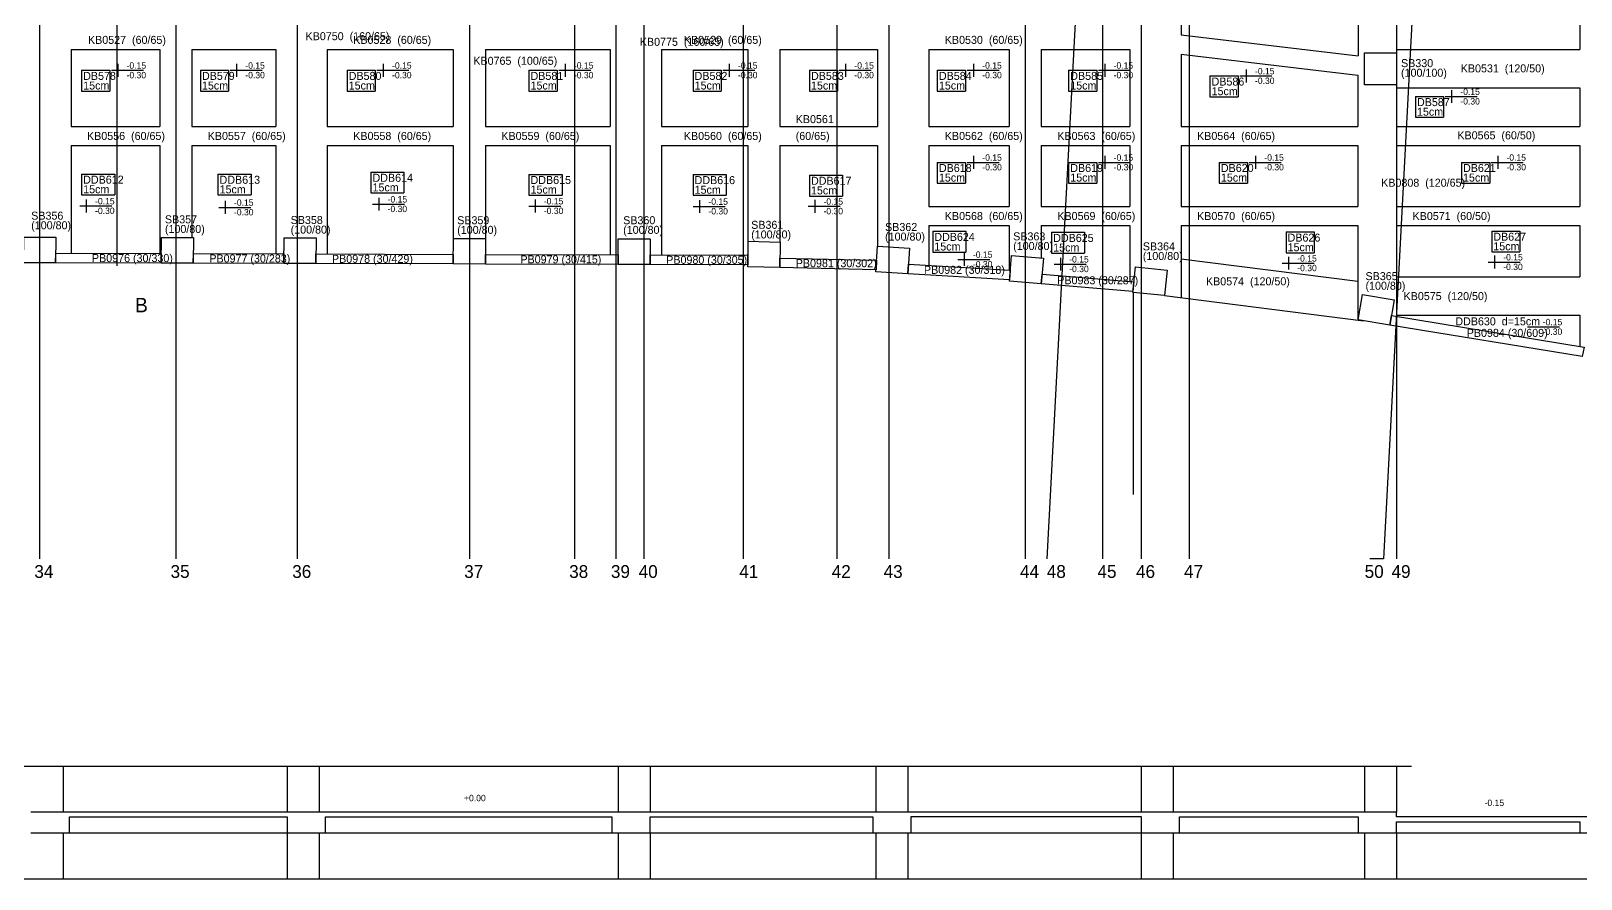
# Model space of a CAD drawing. Header units: millimetres. Extents: x -625658 to -607650, y -74589 to -67396.
# Drawn here: x -615422 to -610581, y -74463 to -71816 of the extents above; entities that cross this region are included whole.
import ezdxf

# ---------------------------------------------------------------- set-up
doc = ezdxf.new("R2010")
doc.units = ezdxf.units.MM
for name, color, linetype in [('KM Aks', 7, 'Continuous'), ('KM Döşeme Markası', 7, 'Continuous'), ('KM Dış Ölçü 100', 7, 'Continuous'), ('KM Kesik', 7, 'Continuous'), ('KM Kesit', 7, 'Continuous'), ('KM Kesit görünüş', 7, 'Continuous'), ('KM Kesit Simge', 7, 'Continuous'), ('KM Kiriş', 7, 'Continuous'), ('KM Kiriş Markası', 7, 'Continuous'), ('KM Kolon', 7, 'Continuous'), ('KM Kolon Markası', 7, 'Continuous'), ('KM Kot kesit', 7, 'Continuous'), ('KM Perde', 7, 'Continuous'), ('KM Perde Markası', 7, 'Continuous'), ('LGP-SLAB2', 7, 'Continuous'), ('REBAR_DET2', 7, 'Continuous'), ('REBAR_DET3', 7, 'Continuous'), ('VM Aks Markası', 7, 'Continuous')]:
    doc.layers.add(name, color=color, linetype=linetype)

msp = doc.modelspace()

# ---------------------------------------------------------------- linework, layer by layer
at = {"layer": 'KM Aks'}
for p, q in [((-615394.8, -67558.4), (-615394.8, -73463.3)), ((-614969.9, -67558.4), (-614969.9, -73463.3)), ((-614590.4, -67558.4), (-614590.4, -73463.3)), ((-614052.8, -67558.4), (-614052.8, -73463.3)), ((-613724.8, -67558.4), (-613724.8, -73463.3)), ((-613594.8, -67558.4), (-613594.8, -73463.3)), ((-613507.8, -67558.4), (-613507.8, -73463.3)), ((-613197.8, -67558.4), (-613197.8, -73463.3)), ((-612904.8, -67558.4), (-612904.8, -73463.3)), ((-612742.8, -67558.4), (-612742.8, -73463.3)), ((-612316.3, -67558.4), (-612316.3, -73463.3)), ((-611937.5, -67558.4), (-612248.9, -73463.3)), ((-612074.8, -67558.4), (-612074.8, -73463.3)), ((-611954.8, -67558.4), (-611954.8, -73463.3)), ((-611804.5, -67558.4), (-611804.5, -73463.3)), ((-610886, -67558.4), (-611197.5, -73463.3)), ((-611156.8, -67558.4), (-611156.8, -73463.3)), ((-611197.5, -73463.3), (-611240.3, -73463.3))]:
    msp.add_line(p, q, dxfattribs=at)
at = {"layer": 'KM Dış Ölçü 100'}
msp.add_line((-611979.5, -72631.9), (-611979.5, -73263.3), dxfattribs=at)
at = {"layer": 'KM Kesik'}
for p, q in [((-624130, -74110.7), (-611109.7, -74110.7)), ((-625405.1, -74463.4), (-608981.2, -74463.4))]:
    msp.add_line(p, q, dxfattribs=at)
at = {"layer": 'KM Kesit'}
for points in [[(-610464.8, -74269.6), (-610584.8, -74269.6), (-611156.8, -74269.6), (-611156.8, -74254.6), (-611276.8, -74254.6), (-611834.8, -74254.6), (-611954.8, -74254.6), (-612672.8, -74254.6), (-612792.8, -74254.6), (-613487.8, -74254.6), (-613607.8, -74254.6), (-614501.9, -74254.6), (-614621.9, -74254.6), (-615301.9, -74254.6), (-615421.9, -74254.6)], [(-615421.9, -74319.6), (-615301.9, -74319.6), (-615301.9, -74269.6), (-614621.9, -74269.6), (-614621.9, -74319.6), (-614501.9, -74319.6), (-614501.9, -74269.6), (-613607.8, -74269.6), (-613607.8, -74319.6), (-613487.8, -74319.6), (-613487.8, -74269.6), (-612792.8, -74269.6), (-612792.8, -74319.6), (-612672.8, -74319.6), (-612672.8, -74268.6), (-611954.8, -74268.6), (-611954.8, -74319.6), (-611834.8, -74319.6), (-611834.8, -74269.6), (-611276.8, -74269.6), (-611276.8, -74319.6), (-611156.8, -74319.6), (-611156.8, -74284.6), (-610584.8, -74284.6), (-610584.8, -74319.6), (-610464.8, -74319.6)]]:
    msp.add_lwpolyline(points, dxfattribs=at)
at = {"layer": 'KM Kesit görünüş'}
for p, q in [((-615321.9, -74110.7), (-615321.9, -74254.6)), ((-614621.9, -74110.7), (-614621.9, -74254.6)), ((-614521.9, -74110.7), (-614521.9, -74254.6)), ((-613587.8, -74110.7), (-613587.8, -74254.6)), ((-613487.8, -74110.7), (-613487.8, -74254.6)), ((-612782.8, -74110.7), (-612782.8, -74254.6)), ((-612682.8, -74110.7), (-612682.8, -74254.6)), ((-611954.8, -74110.7), (-611954.8, -74254.6)), ((-611854.8, -74110.7), (-611854.8, -74254.6)), ((-611256.8, -74110.7), (-611256.8, -74254.6)), ((-611156.8, -74110.7), (-611156.8, -74254.6)), ((-615321.9, -74319.6), (-615321.9, -74463.4)), ((-615301.9, -74319.6), (-614621.9, -74319.6)), ((-614621.9, -74319.6), (-614621.9, -74463.4)), ((-614521.9, -74319.6), (-614521.9, -74463.4)), ((-614501.9, -74319.6), (-613607.8, -74319.6)), ((-613587.8, -74319.6), (-613587.8, -74463.4)), ((-613487.8, -74319.6), (-612792.8, -74319.6)), ((-613487.8, -74319.6), (-613487.8, -74463.4)), ((-612782.8, -74319.6), (-612782.8, -74463.4)), ((-612682.8, -74319.6), (-612682.8, -74463.4)), ((-612672.8, -74319.6), (-611954.8, -74319.6)), ((-611954.8, -74319.6), (-611954.8, -74463.4)), ((-611854.8, -74319.6), (-611854.8, -74463.4)), ((-611834.8, -74319.6), (-611276.8, -74319.6)), ((-611256.8, -74319.6), (-611256.8, -74463.4)), ((-611156.8, -74319.6), (-610584.8, -74319.6)), ((-611156.8, -74319.6), (-611156.8, -74463.4))]:
    msp.add_line(p, q, dxfattribs=at)
at = {"layer": 'KM Kesit Simge'}
msp.add_line((-615153, -72548.7), (-615153, -67558.4), dxfattribs=at)
at = {"layer": 'KM Kiriş'}
for p, q in [((-611829.8, -71543.3), (-611829.8, -71827.9)), ((-611276.8, -71543.3), (-611276.8, -71893.6)), ((-611156.8, -71543.3), (-611156.8, -71883.3)), ((-610584.8, -71543.3), (-610584.8, -71873.3)), ((-611829.8, -71827.9), (-611276.8, -71893.6)), ((-615296.9, -71873.3), (-615019.9, -71873.3)), ((-615296.9, -71873.3), (-615296.9, -72113.3)), ((-615019.9, -71873.3), (-615019.9, -72113.3)), ((-614919.9, -71873.3), (-614656.9, -71873.3)), ((-614919.9, -71873.3), (-614919.9, -72113.3)), ((-614656.9, -71873.3), (-614656.9, -72113.3)), ((-614496.9, -71873.3), (-614102.8, -71873.3)), ((-614496.9, -71873.3), (-614496.9, -72113.3)), ((-614102.8, -71873.3), (-614102.8, -72113.3)), ((-614002.8, -71873.3), (-613612.8, -71873.3)), ((-614002.8, -71873.3), (-614002.8, -72113.3)), ((-613612.8, -71873.3), (-613612.8, -72113.3)), ((-613452.8, -71873.3), (-613183.4, -71873.3)), ((-613452.8, -71873.3), (-613452.8, -72113.3)), ((-613183.4, -71873.3), (-613183.4, -72113.3)), ((-613083.4, -71873.3), (-612777.8, -71873.3)), ((-613083.4, -71873.3), (-613083.4, -72113.3)), ((-612777.8, -71873.3), (-612777.8, -72113.3)), ((-612617.8, -71873.3), (-612366.3, -71873.3)), ((-612617.8, -71873.3), (-612617.8, -72113.3)), ((-612366.3, -71873.3), (-612366.3, -72113.3)), ((-612266.3, -71873.3), (-611989.8, -71873.3)), ((-612266.3, -71873.3), (-612266.3, -72113.3)), ((-611989.8, -71873.3), (-611989.8, -72113.3)), ((-611829.8, -71888.3), (-611277.4, -71954)), ((-611829.8, -71888.3), (-611829.8, -72113.3)), ((-611156.8, -71873.3), (-610584.8, -71873.3)), ((-611277.4, -71954), (-611277.4, -72113.3)), ((-611157.4, -71983.3), (-611157.4, -72173.3)), ((-611157.4, -71993.3), (-610584.8, -71993.3)), ((-610584.8, -71993.3), (-610584.8, -72113.3)), ((-615296.9, -72113.3), (-615019.9, -72113.3)), ((-614919.9, -72113.3), (-614656.9, -72113.3)), ((-614496.9, -72113.3), (-614102.8, -72113.3)), ((-614002.8, -72113.3), (-613612.8, -72113.3)), ((-613452.8, -72113.3), (-613183.4, -72113.3)), ((-613083.4, -72113.3), (-612777.8, -72113.3)), ((-612617.8, -72113.3), (-612366.3, -72113.3)), ((-612266.3, -72113.3), (-611989.8, -72113.3)), ((-611829.8, -72113.3), (-611277.4, -72113.3)), ((-611157.4, -72113.3), (-610584.8, -72113.3)), ((-611157.4, -72113.3), (-611157.4, -72423.3)), ((-615296.9, -72173.3), (-615019.9, -72173.3)), ((-615296.9, -72173.3), (-615296.9, -72509.6)), ((-615019.9, -72173.3), (-615019.9, -72510.4)), ((-614919.9, -72173.3), (-614656.9, -72173.3)), ((-614919.9, -72173.3), (-614919.9, -72460.8)), ((-614656.9, -72173.3), (-614656.9, -72511.5)), ((-614496.9, -72173.3), (-614102.8, -72173.3)), ((-614496.9, -72173.3), (-614496.9, -72511.9)), ((-614102.8, -72173.3), (-614102.8, -72463.2)), ((-614002.8, -72173.3), (-613612.8, -72173.3)), ((-614002.8, -72173.3), (-614002.8, -72463.5)), ((-613612.8, -72173.3), (-613612.8, -72514.6)), ((-613452.8, -72173.3), (-613183.4, -72173.3)), ((-613452.8, -72173.3), (-613452.8, -72515.1)), ((-613183.4, -72173.3), (-613183.4, -72515.9)), ((-613083.4, -72173.3), (-612777.8, -72173.3)), ((-613083.4, -72173.3), (-613083.4, -72474.6)), ((-612777.8, -72173.3), (-612777.8, -72423.3)), ((-612617.8, -72173.3), (-612366.3, -72173.3)), ((-612617.8, -72173.3), (-612617.8, -72363.3)), ((-612366.3, -72173.3), (-612366.3, -72363.3)), ((-612266.3, -72173.3), (-611989.8, -72173.3)), ((-612266.3, -72173.3), (-612266.3, -72363.3)), ((-611989.8, -72173.3), (-611989.8, -72363.3)), ((-611829.8, -72173.3), (-611277.4, -72173.3)), ((-611829.8, -72173.3), (-611829.8, -72363.3)), ((-611277.4, -72173.3), (-611277.4, -72363.3)), ((-611157.4, -72173.3), (-610584.8, -72173.3)), ((-610584.8, -72173.3), (-610584.8, -72363.3)), ((-612777.8, -72363.3), (-612777.8, -72487.6)), ((-612617.8, -72363.3), (-612366.3, -72363.3)), ((-612266.3, -72363.3), (-611989.8, -72363.3)), ((-611829.8, -72363.3), (-611277.4, -72363.3)), ((-611157.4, -72363.3), (-610584.8, -72363.3)), ((-611157.4, -72363.3), (-611157.4, -72703.3)), ((-612617.8, -72423.3), (-612366.3, -72423.3)), ((-612617.8, -72423.3), (-612617.8, -72547.3)), ((-612366.3, -72423.3), (-612366.3, -72562.7)), ((-612266.3, -72423.3), (-611989.8, -72423.3)), ((-612266.3, -72423.3), (-612266.3, -72524.5)), ((-611989.8, -72423.3), (-611989.8, -72597.8)), ((-611829.8, -72423.3), (-611277.4, -72423.3)), ((-611829.8, -72423.3), (-611829.8, -72647.7)), ((-611277.4, -72423.3), (-611277.4, -72718.2)), ((-611157.4, -72423.3), (-610584.8, -72423.3)), ((-610584.8, -72423.3), (-610584.8, -72583.3)), ((-611829.8, -72526.7), (-611277.4, -72597.2)), ((-611277.4, -72597.2), (-611277.4, -72716.4)), ((-611157.4, -72583.3), (-610584.8, -72583.3)), ((-611157.4, -72583.3), (-611157.4, -72706.9)), ((-611881.2, -72641.1), (-611259.9, -72720.4)), ((-611172.8, -72703.3), (-611172.8, -72703.3)), ((-611157.4, -72703.3), (-611157.4, -72703.3)), ((-611157.4, -72703.3), (-610584.8, -72703.3)), ((-610584.8, -72703.3), (-610584.8, -72800.1))]:
    msp.add_line(p, q, dxfattribs=at)
at = {"layer": 'KM Kolon'}
for points in [[(-611256.8, -71883.3), (-611156.8, -71883.3), (-611156.8, -71983.3), (-611256.8, -71983.3)], [(-615444.6, -72459.1), (-615344.6, -72459.4), (-615344.9, -72539.4), (-615444.9, -72539.1)], [(-615014.6, -72460.4), (-614914.6, -72460.7), (-614914.9, -72540.7), (-615014.9, -72540.4)], [(-614631.6, -72461.5), (-614531.6, -72461.8), (-614531.9, -72541.8), (-614631.9, -72541.5)], [(-614102.6, -72463.1), (-614002.6, -72463.4), (-614002.8, -72543.4), (-614102.8, -72543.1)], [(-613587.6, -72464.7), (-613487.6, -72465), (-613487.8, -72545), (-613587.8, -72544.7)], [(-613181.5, -72472.3), (-613081.5, -72474.6), (-613083.4, -72554.5), (-613183.3, -72552.3)], [(-612777.9, -72487.5), (-612678.1, -72493.5), (-612682.9, -72573.4), (-612782.8, -72567.3)], [(-612359.5, -72516.6), (-612259.8, -72524.9), (-612266.5, -72604.7), (-612366.1, -72596.3)], [(-611972.7, -72552.3), (-611873.3, -72562.4), (-611881.3, -72641.9), (-611980.8, -72631.9)], [(-611263.5, -72638.7), (-611164.8, -72655), (-611177.9, -72733.9), (-611276.5, -72717.6)]]:
    msp.add_lwpolyline(points, close=True, dxfattribs=at)
at = {"layer": 'KM Perde'}
for points in [[(-615344.8, -72509.4), (-615014.8, -72510.4), (-615014.9, -72540.4), (-615344.9, -72539.4)], [(-614914.8, -72510.7), (-614631.8, -72511.5), (-614631.9, -72541.5), (-614914.9, -72540.7)], [(-614531.8, -72511.8), (-614102.8, -72513.1), (-614102.8, -72543.1), (-614531.9, -72541.8)], [(-614002.8, -72513.4), (-613587.8, -72514.7), (-613587.8, -72544.7), (-614002.8, -72543.4)], [(-613487.8, -72515), (-613182.5, -72515.9), (-613183.2, -72545.9), (-613487.8, -72545)], [(-613082.7, -72524.6), (-612780.6, -72531.4), (-612782.4, -72561.4), (-613083.4, -72554.5)], [(-612681.1, -72543.5), (-612363.3, -72562.8), (-612365.9, -72592.7), (-612682.9, -72573.4)], [(-612264, -72574.8), (-611977.4, -72598.8), (-611980.5, -72628.7), (-612266.5, -72604.7)], [(-611173, -72704.3), (-610571.2, -72802.4), (-610576.7, -72831.9), (-611177.9, -72733.9)]]:
    msp.add_lwpolyline(points, close=True, dxfattribs=at)
at = {"layer": 'LGP-SLAB2'}
for p, q in [((-615263.9, -71938.3), (-615175.8, -71938.3)), ((-615263.9, -71938.3), (-615263.9, -72003.3)), ((-615175.8, -71938.3), (-615175.8, -72003.3)), ((-614892.9, -71938.3), (-614804.9, -71938.3)), ((-614892.9, -71938.3), (-614892.9, -72003.3)), ((-614804.9, -71938.3), (-614804.9, -72003.3)), ((-614434.6, -71938.3), (-614346.6, -71938.3)), ((-614434.6, -71938.3), (-614434.6, -72003.3)), ((-614346.6, -71938.3), (-614346.6, -72003.3)), ((-613866.6, -71938.3), (-613778.6, -71938.3)), ((-613866.6, -71938.3), (-613866.6, -72003.3)), ((-613778.6, -71938.3), (-613778.6, -72003.3)), ((-613354.2, -71938.3), (-613266.2, -71938.3)), ((-613354.2, -71938.3), (-613354.2, -72003.3)), ((-613266.2, -71938.3), (-613266.2, -72003.3)), ((-612990.7, -71938.3), (-612902.7, -71938.3)), ((-612990.7, -71938.3), (-612990.7, -72003.3)), ((-612902.7, -71938.3), (-612902.7, -72003.3)), ((-612591.2, -71938.3), (-612503.2, -71938.3)), ((-612591.2, -71938.3), (-612591.2, -72003.3)), ((-612503.2, -71938.3), (-612503.2, -72003.3)), ((-612181, -71938.3), (-612093, -71938.3)), ((-612181, -71938.3), (-612181, -72003.3)), ((-612093, -71938.3), (-612093, -72003.3)), ((-611739.6, -71956), (-611651.4, -71956)), ((-611739.6, -71956), (-611739.6, -72021)), ((-611651.4, -71956), (-611651.4, -72021)), ((-615263.9, -72003.3), (-615175.8, -72003.3)), ((-614892.9, -72003.3), (-614804.9, -72003.3)), ((-614434.6, -72003.3), (-614346.6, -72003.3)), ((-613866.6, -72003.3), (-613778.6, -72003.3)), ((-613354.2, -72003.3), (-613266.2, -72003.3)), ((-612990.7, -72003.3), (-612902.7, -72003.3)), ((-612591.2, -72003.3), (-612503.2, -72003.3)), ((-612181, -72003.3), (-612093, -72003.3)), ((-611739.6, -72021), (-611651.4, -72021)), ((-611098, -72020.1), (-611010, -72020.1)), ((-611098, -72020.1), (-611098, -72085.1)), ((-611010, -72020.1), (-611010, -72085.1)), ((-611098, -72085.1), (-611010, -72085.1)), ((-612591.2, -72225.8), (-612503, -72225.8)), ((-612591.2, -72225.8), (-612591.2, -72290.8)), ((-612503, -72225.8), (-612503, -72290.8)), ((-612181, -72225.8), (-612092.8, -72225.8)), ((-612181, -72225.8), (-612181, -72290.8)), ((-612092.8, -72225.8), (-612092.8, -72290.8)), ((-611710.5, -72225.8), (-611622.2, -72225.8)), ((-611710.5, -72225.8), (-611710.5, -72290.8)), ((-611622.2, -72225.8), (-611622.2, -72290.8)), ((-610954.2, -72225.8), (-610866, -72225.8)), ((-610954.2, -72225.8), (-610954.2, -72290.8)), ((-610866, -72225.8), (-610866, -72290.8)), ((-615263.9, -72262.3), (-615160.5, -72262.3)), ((-615263.9, -72262.3), (-615263.9, -72327.3)), ((-615160.5, -72262.3), (-615160.5, -72327.3)), ((-614837.9, -72262.6), (-614734.5, -72262.6)), ((-614837.9, -72262.6), (-614837.9, -72327.6)), ((-614734.5, -72262.6), (-614734.5, -72327.6)), ((-614360.2, -72256.4), (-614256.9, -72256.4)), ((-614360.2, -72256.4), (-614360.2, -72321.4)), ((-614256.9, -72256.4), (-614256.9, -72321.4)), ((-613866.6, -72263.3), (-613763.3, -72263.3)), ((-613866.6, -72263.3), (-613866.6, -72328.3)), ((-613763.3, -72263.3), (-613763.3, -72328.3)), ((-613354.2, -72263.7), (-613250.8, -72263.7)), ((-613354.2, -72263.7), (-613354.2, -72328.7)), ((-613250.8, -72263.7), (-613250.8, -72328.7)), ((-612990.7, -72265.8), (-612887.4, -72265.8)), ((-612990.7, -72265.8), (-612990.7, -72330.8)), ((-612887.4, -72265.8), (-612887.4, -72330.8)), ((-614360.2, -72321.4), (-614256.9, -72321.4)), ((-612591.2, -72290.8), (-612503, -72290.8)), ((-612181, -72290.8), (-612092.8, -72290.8)), ((-611710.5, -72290.8), (-611622.2, -72290.8)), ((-610954.2, -72290.8), (-610866, -72290.8)), ((-615263.9, -72327.3), (-615160.5, -72327.3)), ((-614837.9, -72327.6), (-614734.5, -72327.6)), ((-613866.6, -72328.3), (-613763.3, -72328.3)), ((-613354.2, -72328.7), (-613250.8, -72328.7)), ((-612990.7, -72330.8), (-612887.4, -72330.8)), ((-612605.5, -72441), (-612502.1, -72441)), ((-612605.5, -72441), (-612605.5, -72506)), ((-612502.1, -72441), (-612502.1, -72506)), ((-612234.3, -72444.2), (-612131, -72444.2)), ((-612234.3, -72444.2), (-612234.3, -72509.2)), ((-612131, -72444.2), (-612131, -72509.2)), ((-611502.1, -72443.2), (-611413.8, -72443.2)), ((-611502.1, -72443.2), (-611502.1, -72508.2)), ((-611413.8, -72443.2), (-611413.8, -72508.2)), ((-610859.6, -72440.3), (-610771.3, -72440.3)), ((-610859.6, -72440.3), (-610859.6, -72505.3)), ((-610771.3, -72440.3), (-610771.3, -72505.3)), ((-612605.5, -72506), (-612502.1, -72506)), ((-612234.3, -72509.2), (-612131, -72509.2)), ((-611502.1, -72508.2), (-611413.8, -72508.2)), ((-610859.6, -72505.3), (-610771.3, -72505.3))]:
    msp.add_line(p, q, dxfattribs=at)
at = {"layer": 'REBAR_DET2'}
for p, q in [((-615170.8, -71938.3), (-615070.8, -71938.3)), ((-615150.8, -71918.3), (-615150.8, -71958.3)), ((-614799.9, -71938.3), (-614699.9, -71938.3)), ((-614779.9, -71918.3), (-614779.9, -71958.3)), ((-614341.6, -71938.3), (-614241.6, -71938.3)), ((-614321.6, -71918.3), (-614321.6, -71958.3)), ((-613773.6, -71938.3), (-613673.6, -71938.3)), ((-613753.6, -71918.3), (-613753.6, -71958.3)), ((-613261.2, -71938.3), (-613161.2, -71938.3)), ((-613241.2, -71918.3), (-613241.2, -71958.3)), ((-612897.7, -71938.3), (-612797.7, -71938.3)), ((-612877.7, -71918.3), (-612877.7, -71958.3)), ((-612498.2, -71938.3), (-612398.2, -71938.3)), ((-612478.2, -71918.3), (-612478.2, -71958.3)), ((-612088, -71938.3), (-611988, -71938.3)), ((-612068, -71918.3), (-612068, -71958.3)), ((-611626.4, -71936), (-611626.4, -71976)), ((-611646.4, -71956), (-611546.4, -71956)), ((-611005, -72020.1), (-610905, -72020.1)), ((-610985, -72000.1), (-610985, -72040.1)), ((-612498, -72225.8), (-612398, -72225.8)), ((-612478, -72205.8), (-612478, -72245.8)), ((-612087.8, -72225.8), (-611987.8, -72225.8)), ((-612067.8, -72205.8), (-612067.8, -72245.8)), ((-611617.2, -72225.8), (-611517.2, -72225.8)), ((-611597.2, -72205.8), (-611597.2, -72245.8)), ((-610861, -72225.8), (-610761, -72225.8)), ((-610841, -72205.8), (-610841, -72245.8)), ((-615269.1, -72361.9), (-615169.1, -72361.9)), ((-615249.1, -72341.9), (-615249.1, -72381.9)), ((-614835.3, -72366.3), (-614735.3, -72366.3)), ((-614815.3, -72346.3), (-614815.3, -72386.3)), ((-614355.5, -72356.1), (-614255.5, -72356.1)), ((-614335.5, -72336.1), (-614335.5, -72376.1)), ((-613867.5, -72362.1), (-613767.5, -72362.1)), ((-613847.5, -72342.1), (-613847.5, -72382.1)), ((-613353.5, -72363.4), (-613253.5, -72363.4)), ((-613333.5, -72343.4), (-613333.5, -72383.4)), ((-612994.1, -72362.9), (-612894.1, -72362.9)), ((-612974.1, -72342.9), (-612974.1, -72382.9)), ((-612507.4, -72508.8), (-612507.4, -72548.8)), ((-610851.1, -72517.1), (-610851.1, -72557.1)), ((-612527.4, -72528.8), (-612427.4, -72528.8)), ((-612226.7, -72543.5), (-612126.7, -72543.5)), ((-612206.7, -72523.5), (-612206.7, -72563.5)), ((-611514.4, -72540.6), (-611414.4, -72540.6)), ((-611494.4, -72520.6), (-611494.4, -72560.6)), ((-610871.1, -72537.1), (-610771.1, -72537.1)), ((-610747.6, -72739.4), (-610647.6, -72739.4))]:
    msp.add_line(p, q, dxfattribs=at)

# ---------------------------------------------------------------- texts
at = {"layer": 'KM Döşeme Markası'}
for s, p in [('15cm', (-615258.9, -71998.3)), ('DB578', (-615258.9, -71968.3)), ('15cm', (-614887.9, -71998.3)), ('DB579', (-614887.9, -71968.3)), ('15cm', (-614429.6, -71998.3)), ('DB580', (-614429.6, -71968.3)), ('15cm', (-613861.6, -71998.3)), ('DB581', (-613861.6, -71968.3)), ('15cm', (-613349.2, -71998.3)), ('DB582', (-613349.2, -71968.3)), ('15cm', (-612985.7, -71998.3)), ('DB583', (-612985.7, -71968.3)), ('15cm', (-612586.2, -71998.3)), ('DB584', (-612586.2, -71968.3)), ('15cm', (-612175.9, -71998.3)), ('DB585', (-612175.9, -71968.3)), ('DB586', (-611734.6, -71986)), ('15cm', (-611734.6, -72016)), ('DB587', (-611093, -72050.1)), ('15cm', (-611093, -72080.1)), ('DDB612', (-615258.9, -72292.3)), ('DDB613', (-614832.9, -72292.6)), ('DDB614', (-614355.2, -72286.4)), ('DDB615', (-613861.6, -72293.3)), ('DDB616', (-613349.2, -72293.7)), ('DDB617', (-612985.7, -72295.8)), ('15cm', (-612586.2, -72285.8)), ('DB618', (-612586.2, -72255.8)), ('15cm', (-612175.9, -72285.8)), ('DB619', (-612175.9, -72255.8)), ('15cm', (-611705.5, -72285.8)), ('DB620', (-611705.5, -72255.8)), ('15cm', (-610949.2, -72285.8)), ('DB621', (-610949.2, -72255.8)), ('15cm', (-615258.9, -72322.3)), ('15cm', (-614832.9, -72322.6)), ('15cm', (-614355.2, -72316.4)), ('15cm', (-613861.6, -72323.3)), ('15cm', (-613349.2, -72323.7)), ('15cm', (-612985.7, -72325.8)), ('DDB624', (-612600.5, -72471)), ('DDB625', (-612229.3, -72474.2)), ('DB626', (-611497.1, -72473.2)), ('DB627', (-610854.6, -72470.3)), ('15cm', (-612600.5, -72501)), ('15cm', (-612229.3, -72504.2)), ('15cm', (-611497.1, -72503.2)), ('15cm', (-610854.6, -72500.3)), ('DDB630  d=15cm', (-610973.3, -72734.6))]:
    msp.add_text(s, height=25, dxfattribs=at).set_placement(p)
at = {"layer": 'KM Kesit Simge'}
msp.add_text('B', height=45, dxfattribs=at).set_placement((-615097.1, -72693.9))
at = {"layer": 'KM Kiriş Markası'}
for s, p in [('KB0527  (60/65)', (-615243.9, -71855.8)), ('KB0750  (160/65)', (-614564.3, -71844.3)), ('KB0528  (60/65)', (-614415.4, -71855.8)), ('KB0775  (160/65)', (-613520.3, -71861.9)), ('KB0529  (60/65)', (-613382.8, -71855.8)), ('KB0530  (60/65)', (-612567.8, -71855.8)), ('KB0765  (100/65)', (-614040.3, -71921.1)), ('KB0531  (120/50)', (-610956.3, -71944.8)), ('KB0561', (-613033.4, -72103.3)), ('KB0556  (60/65)', (-615246.9, -72155.8)), ('KB0557  (60/65)', (-614869.9, -72155.8)), ('KB0558  (60/65)', (-614415.4, -72155.8)), ('KB0559  (60/65)', (-613952.8, -72155.8)), ('KB0560  (60/65)', (-613382.8, -72155.8)), ('(60/65)', (-613033.4, -72155.8)), ('KB0562  (60/65)', (-612567.8, -72155.8)), ('KB0563  (60/65)', (-612216.3, -72155.8)), ('KB0564  (60/65)', (-611779.8, -72155.8)), ('KB0565  (60/50)', (-610966.8, -72153.8)), ('KB0808  (120/65)', (-611204.8, -72301.8)), ('KB0568  (60/65)', (-612567.8, -72405.8)), ('KB0569  (60/65)', (-612216.3, -72405.8)), ('KB0570  (60/65)', (-611779.8, -72405.8)), ('KB0571  (60/50)', (-611106.8, -72405.8)), ('KB0574  (120/50)', (-611752.1, -72609.7)), ('KB0575  (120/50)', (-611134.9, -72655.8))]:
    msp.add_text(s, height=25, dxfattribs=at).set_placement(p)
at = {"layer": 'KM Kolon Markası'}
for s, p in [('SB330', (-611142.8, -71928.4)), ('(100/100)', (-611142.8, -71958.4)), ('SB356', (-615421.2, -72404.7)), ('(100/80)', (-615421.2, -72434.7)), ('SB357', (-615003.6, -72416.2)), ('(100/80)', (-615003.6, -72446.2)), ('SB358', (-614610.9, -72418.2)), ('(100/80)', (-614610.9, -72448.2)), ('SB359', (-614090.7, -72419)), ('(100/80)', (-614090.7, -72449)), ('SB360', (-613572.3, -72419)), ('(100/80)', (-613572.3, -72449)), ('SB361', (-613172.5, -72433.3)), ('SB362', (-612754.3, -72440)), ('(100/80)', (-613172.5, -72463.3)), ('(100/80)', (-612754.3, -72470)), ('SB363', (-612354.2, -72469.4)), ('(100/80)', (-612354.2, -72499.4)), ('SB364', (-611949.3, -72500.6)), ('(100/80)', (-611949.3, -72530.6)), ('SB365', (-611253.8, -72593.5)), ('(100/80)', (-611253.8, -72623.5))]:
    msp.add_text(s, height=25, dxfattribs=at).set_placement(p)
at = {"layer": 'KM Kot kesit'}
for s, p in [('+0.00', (-614069.4, -74220.6)), ('-0.15', (-610881.9, -74235.6))]:
    msp.add_text(s, height=20, dxfattribs=at).set_placement(p)
at = {"layer": 'KM Perde Markası'}
for s, p in [('PB0976 (30/330)', (-615231.5, -72537.1)), ('PB0977 (30/283)', (-614864.8, -72538.3)), ('PB0978 (30/429)', (-614481.8, -72539.5)), ('PB0979 (30/415)', (-613893.3, -72541.1)), ('PB0980 (30/305)', (-613437.8, -72542.6)), ('PB0981 (30/302)', (-613033.3, -72553.2)), ('PB0982 (30/318)', (-612632.9, -72573.9)), ('PB0983 (30/287)', (-612216.5, -72606.4)), ('PB0984 (30/609)', (-610937.6, -72770.7))]:
    msp.add_text(s, height=25, dxfattribs=at).set_placement(p)
at = {"layer": 'REBAR_DET3'}
for s, p in [(' -0.15', (-615130.8, -71933.3)), (' -0.15', (-614759.9, -71933.3)), (' -0.15', (-614301.6, -71933.3)), (' -0.15', (-613733.6, -71933.3)), (' -0.15', (-613221.2, -71933.3)), (' -0.15', (-612857.7, -71933.3)), (' -0.15', (-612458.2, -71933.3)), (' -0.15', (-612048, -71933.3)), (' -0.15', (-611606.4, -71951)), (' -0.30', (-615130.8, -71963.3)), (' -0.30', (-614759.9, -71963.3)), (' -0.30', (-614301.6, -71963.3)), (' -0.30', (-613733.6, -71963.3)), (' -0.30', (-613221.2, -71963.3)), (' -0.30', (-612857.7, -71963.3)), (' -0.30', (-612458.2, -71963.3)), (' -0.30', (-612048, -71963.3)), (' -0.30', (-611606.4, -71981)), (' -0.15', (-610965, -72015.1)), (' -0.30', (-610965, -72045.1)), (' -0.15', (-612458, -72220.8)), (' -0.15', (-612047.8, -72220.8)), (' -0.15', (-611577.2, -72220.8)), (' -0.15', (-610821, -72220.8)), (' -0.30', (-612458, -72250.8)), (' -0.30', (-612047.8, -72250.8)), (' -0.30', (-611577.2, -72250.8)), (' -0.30', (-610821, -72250.8)), (' -0.15', (-615229.1, -72356.9)), (' -0.30', (-615229.1, -72386.9)), (' -0.15', (-614795.3, -72361.3)), (' -0.30', (-614795.3, -72391.3)), (' -0.15', (-614315.5, -72351.1)), (' -0.30', (-614315.5, -72381.1)), (' -0.15', (-613827.5, -72357.1)), (' -0.30', (-613827.5, -72387.1)), (' -0.15', (-613313.5, -72358.4)), (' -0.30', (-613313.5, -72388.4)), (' -0.15', (-612954.1, -72357.9)), (' -0.30', (-612954.1, -72387.9)), (' -0.15', (-612487.4, -72523.8)), (' -0.15', (-612186.7, -72538.5)), (' -0.15', (-611474.4, -72535.6)), (' -0.15', (-610831.1, -72532.1)), (' -0.30', (-612487.4, -72553.8)), (' -0.30', (-612186.7, -72568.5)), (' -0.30', (-611474.4, -72565.6)), (' -0.30', (-610831.1, -72562.1)), (' -0.15', (-610707.6, -72734.4)), (' -0.30', (-610707.6, -72764.4))]:
    msp.add_text(s, height=20, dxfattribs=at).set_placement(p)
at = {"layer": 'VM Aks Markası'}
for s, p in [('34', (-615411.5, -73523.3)), ('35', (-614986, -73523.3)), ('36', (-614606, -73523.3)), ('37', (-614069, -73523.3)), ('38', (-613741, -73523.3)), ('39', (-613610.6, -73523.3)), ('40', (-613524, -73523.3)), ('41', (-613209.8, -73523.3)), ('42', (-612921, -73523.3)), ('43', (-612759, -73523.3)), ('44', (-612333, -73523.3)), ('48', (-612249.3, -73523.3)), ('45', (-612091, -73523.3)), ('46', (-611970.6, -73523.3)), ('47', (-611820.7, -73523.3)), ('50', (-611256.5, -73523.3)), ('49', (-611172.6, -73523.3))]:
    msp.add_text(s, height=40, dxfattribs=at).set_placement(p)

doc.saveas('drawing.dxf')
